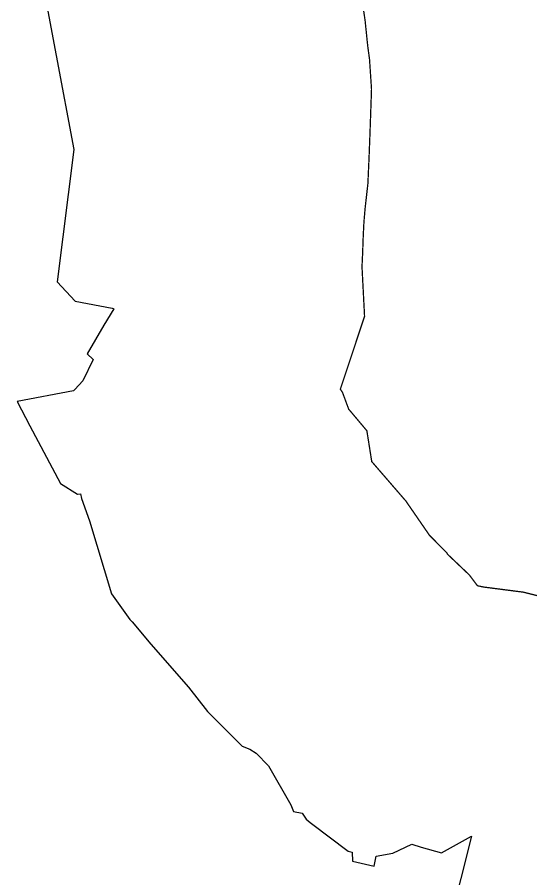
# Model space of a CAD drawing. Header units: metres. Extents: x 255476 to 378809, y 1739479 to 2227865.
# Drawn here: x 293555 to 295542, y 1979057 to 1982391 of the extents above; entities that cross this region are included whole.
import ezdxf

# ---------------------------------------------------------------- set-up
doc = ezdxf.new("R2010")
doc.units = ezdxf.units.M
doc.header["$MEASUREMENT"] = 0
doc.layers.add('COASTLINE', color=5, linetype='Continuous')
doc.layers.add('DISTRICT BOUNDRY', color=86, linetype='Continuous')

msp = doc.modelspace()

# ---------------------------------------------------------------- linework, layer by layer
at = {"layer": 'COASTLINE', "color": 1, "flags": 128}
msp.add_lwpolyline([(294883.4, 1982494.1, 5, 5, 0), (294900.6, 1982377.9, 5, 5, 0), (294910.7, 1982279.7, 5, 5, 0), (294917.6, 1982229.1, 5, 5, 0), (294925.4, 1982112.8, 5, 5, 0), (294921.9, 1982011.2, 5, 5, 0), (294919.3, 1981937.1, 5, 5, 0), (294915.6, 1981841.5, 5, 5, 0), (294911.4, 1981747.6, 5, 5, 0), (294900.3, 1981648, 5, 5, 0), (294896.1, 1981598.3, 5, 5, 0), (294893.5, 1981548.1, 5, 5, 0), (294891, 1981476.9, 5, 5, 0), (294888.8, 1981429.8, 5, 5, 0), (294888.7, 1981423.2, 5, 5, 0), (294898.5, 1981233.5, 5, 5, 0), (294804.7, 1980951.7, 5, 5, 0), (294813.2, 1980938.9, 5, 5, 0), (294837, 1980874.4, 5, 5, 0), (294907.4, 1980790.8, 5, 5, 0), (294926.3, 1980671.4, 5, 5, 0), (295054.1, 1980523.6, 5, 5, 0), (295055.9, 1980522.2, 5, 5, 0), (295149.7, 1980386, 5, 5, 0), (295217.3, 1980317.6, 5, 5, 0), (295219.5, 1980312.9, 5, 5, 0), (295304, 1980232.5, 5, 5, 0), (295335.3, 1980190.9, 5, 5, 0), (295360.1, 1980185.7, 5, 5, 0), (295512.9, 1980166, 5, 5, 0), (295688.9, 1980122.4, 5, 5, 0)], format="xyseb", dxfattribs=at)
at = {"layer": 'DISTRICT BOUNDRY'}
msp.add_polyline3d([(293637.2, 1982608.2, 0), (293774.2, 1981879.1, 0), (293709.6, 1981367.1, 0), (293779.1, 1981291.9, 0), (293921.9, 1981264.6, 0), (293925.7, 1981263.7, 0), (293925.8, 1981264.1, 0), (293928.7, 1981262, 0), (293889.8, 1981199.1, 0), (293825.2, 1981089, 0), (293848.4, 1981066, 0), (293808.4, 1980984.1, 0), (293777.3, 1980949.8, 0), (293772.2, 1980944.6, 0), (293554.6, 1980903.3, 0), (293603.2, 1980810.3, 0), (293721.7, 1980586.7, 0), (293787.3, 1980545.5, 0), (293799.3, 1980546.8, 0), (293802.9, 1980528.5, 0), (293833.9, 1980442.7, 0), (293919.8, 1980159.2, 0), (293990.5, 1980060.4, 0), (293998.7, 1980050.8, 0), (294072.1, 1979964.5, 0), (294217.1, 1979797.8, 0), (294291.1, 1979704.5, 0), (294321.6, 1979673.7, 0), (294339, 1979656.2, 0), (294366.8, 1979628.1, 0), (294425.5, 1979570.3, 0), (294454.4, 1979557.8, 0), (294478.5, 1979543.4, 0), (294527.3, 1979493.3, 0), (294613.8, 1979342.6, 0), (294623.9, 1979317, 0), (294657.6, 1979311.1, 0), (294672, 1979287.4, 0), (294687.6, 1979274.5, 0), (294692.9, 1979270.1, 0), (294834.6, 1979163.8, 0), (294850.5, 1979159.5, 0), (294851.5, 1979125.3, 0), (294935.1, 1979106, 0), (294942.8, 1979143.8, 0), (295008, 1979156.3, 0), (295080.8, 1979190.4, 0), (295117.6, 1979178.8, 0), (295196.5, 1979157.4, 0), (295312.1, 1979222.1, 0), (295187, 1978725.3, 0)], dxfattribs=at)

doc.saveas('drawing.dxf')
